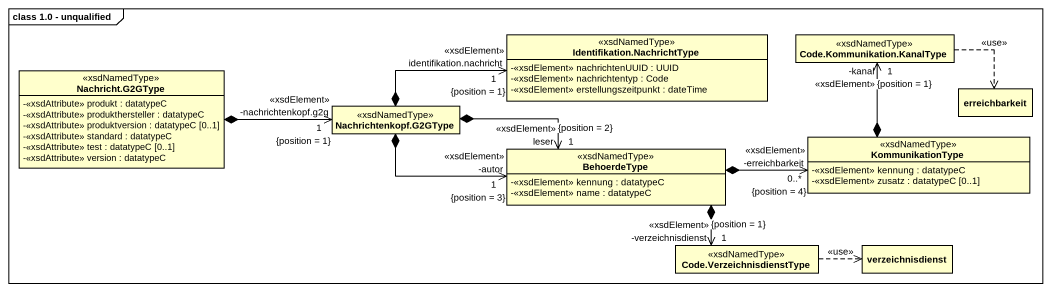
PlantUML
@startuml
mainframe class 1.0 - unqualified
hide circle
hide empty members
skinparam classAttributeIconSize 0
class "Identifikation.NachrichtType" as Identifikation_NachrichtType <<xsdNamedType>> {
  -<<xsdElement>> nachrichtenUUID : UUID
  -<<xsdElement>> nachrichtentyp : Code
  -<<xsdElement>> erstellungszeitpunkt : dateTime
}
class "Code.Kommunikation.KanalType" as Code_Kommunikation_KanalType <<xsdNamedType>>
class "Nachricht.G2GType" as Nachricht_G2GType <<xsdNamedType>> {
  -<<xsdAttribute>> produkt : datatypeC
  -<<xsdAttribute>> produkthersteller : datatypeC
  -<<xsdAttribute>> produktversion : datatypeC [0..1]
  -<<xsdAttribute>> standard : datatypeC
  -<<xsdAttribute>> test : datatypeC [0..1]
  -<<xsdAttribute>> version : datatypeC
}
class "Nachrichtenkopf.G2GType" as Nachrichtenkopf_G2GType <<xsdNamedType>>
class erreichbarkeit
class BehoerdeType <<xsdNamedType>> {
  -<<xsdElement>> kennung : datatypeC
  -<<xsdElement>> name : datatypeC
}
class KommunikationType <<xsdNamedType>> {
  -<<xsdElement>> kennung : datatypeC
  -<<xsdElement>> zusatz : datatypeC [0..1]
}
class "Code.VerzeichnisdienstType" as Code_VerzeichnisdienstType <<xsdNamedType>>
class verzeichnisdienst
Identifikation_NachrichtType "1\n<<xsdElement>>\n{position = 1}\nidentifikation.nachricht" <-left-* Nachrichtenkopf_G2GType
Code_Kommunikation_KanalType .right.> erreichbarkeit : <<use>>
Code_Kommunikation_KanalType "-kanal\n<<xsdElement>>\n1\n{position = 1}" <--* KommunikationType
Nachrichtenkopf_G2GType "1\n<<xsdElement>>\n{position = 1}\n-nachrichtenkopf.g2g" <-left-* Nachricht_G2GType
BehoerdeType "1\n<<xsdElement>>\n{position = 2}\nleser" <-left-* Nachrichtenkopf_G2GType
BehoerdeType "1\n<<xsdElement>>\n{position = 3}\n-autor" <-left-* Nachrichtenkopf_G2GType
KommunikationType "<<xsdElement>>\n0..*\n{position = 4}\n-erreichbarkeit" <-left-* BehoerdeType
Code_VerzeichnisdienstType "-verzeichnisdienst\n<<xsdElement>>\n1\n{position = 1}" <-up-* BehoerdeType
Code_VerzeichnisdienstType .right.> verzeichnisdienst : <<use>>
@enduml
